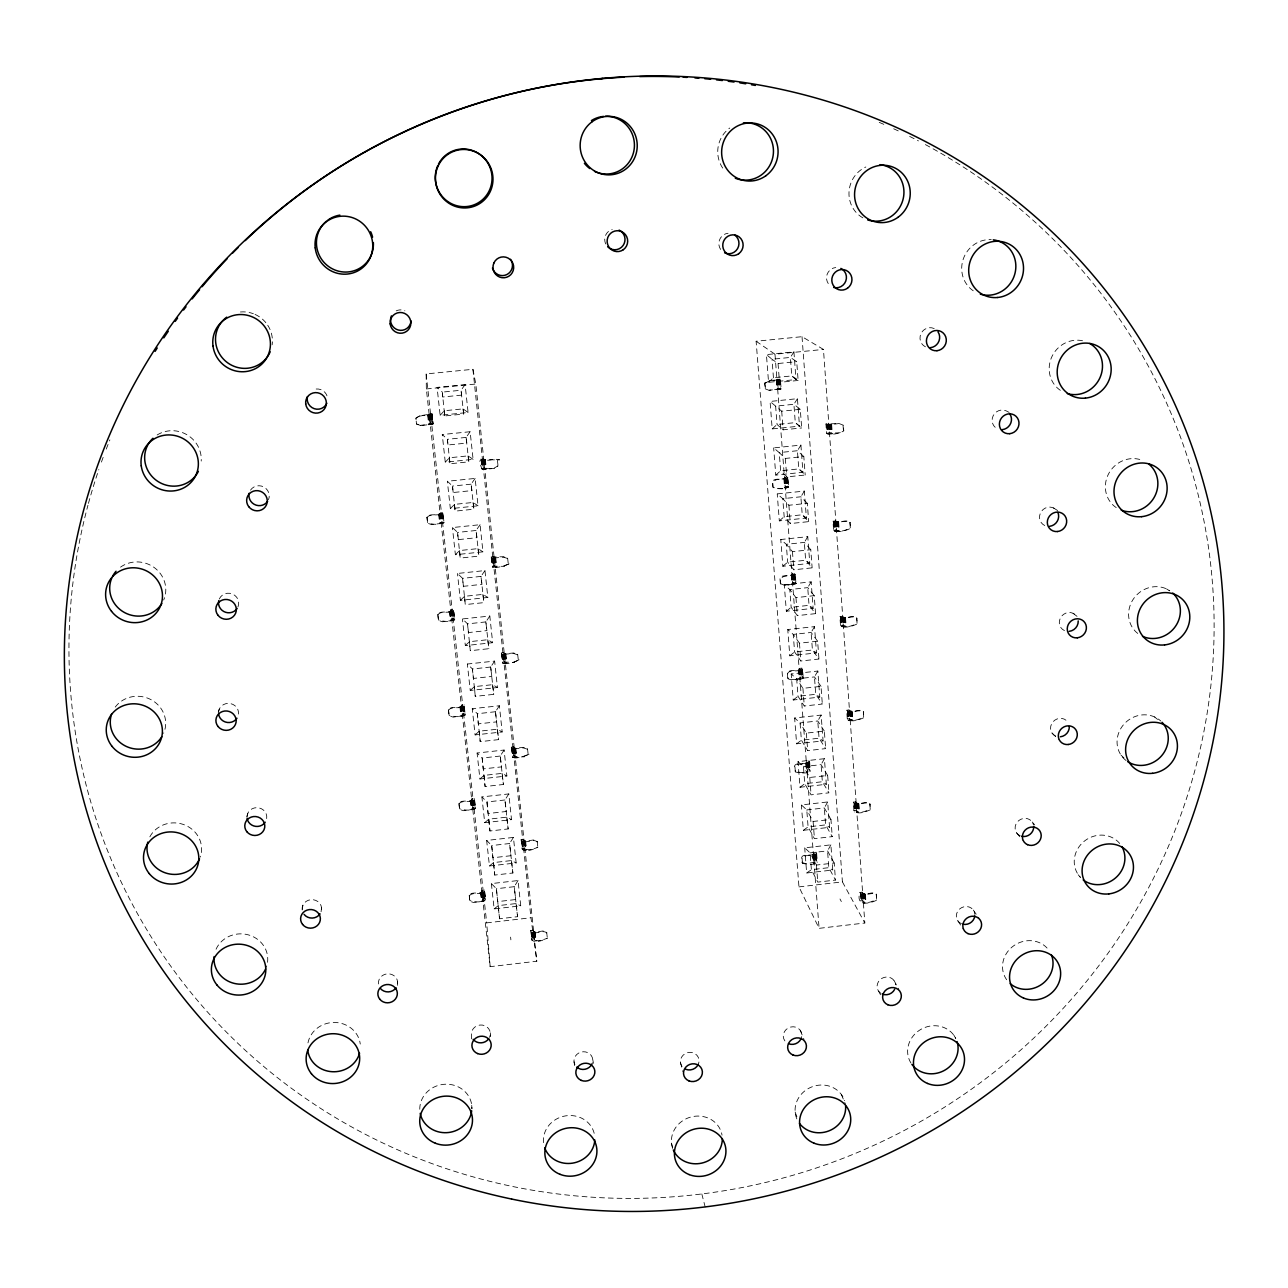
<?xml version="1.0" encoding="UTF-8"?>
<svg xmlns="http://www.w3.org/2000/svg" width="1288" height="1288" viewBox="0 0 1288 1288"><rect width="100%" height="100%" fill="white"/><g stroke="black" fill="none" stroke-linecap="round" stroke-linejoin="round"><path stroke-width="0.75" stroke-dasharray="5 3.75" d="M420.693 425.604L416.523 423.865L415.879 418.085L419.647 415.847L432.092 413.851L433.122 423.865L432.253 424.219L420.693 425.604L416.523 424.171L415.879 418.085M415.879 418.391L419.647 415.847M397.509 985.352L397.606 981.746M485.576 900.006L485.496 898.589L483.145 898.863C482.871 903.822 472.938 901.439 469.814 900.554L469.218 895.305C471.617 890.539 482.05 895.675 482.211 890.282L484.562 890.008L485.576 900.006L484.03 901.101L473.823 902.55L469.862 901.326L469.218 895.305M321.066 911.743L321.581 907.766M302.294 909.231L302.905 905.255M475.481 808.301L475.417 807.045L473.05 807.302C472.294 811.891 462.811 809.766 459.542 808.751L458.947 803.39C461.41 798.624 471.569 803.664 472.084 798.56L474.451 798.302L475.481 808.301L474.306 809.138L463.583 810.699L459.591 809.428L458.947 803.39M803.245 678.132L802.617 676.957L800.267 677.214C801.861 681.239 789.882 679.436 787.741 678.277L787.322 672.851C788.884 668.343 801.184 672.739 799.59 668.359L801.941 668.118C802.859 673.254 789.496 668.504 787.676 673.399L788.095 678.824L792.007 680.144L802.086 678.824L803.245 678.132L802.537 668.987M465.177 714.888L465.145 713.777L462.746 714.035C461.7 718.382 452.346 716.257 449.093 715.226L448.482 709.769C451.025 705.035 460.83 709.881 461.764 705.132L464.163 704.874L465.177 714.888L464.002 715.629L453.167 717.126L449.126 715.806L448.482 709.769M796.016 583.528L795.388 582.546L793.022 582.788C794.471 586.233 782.524 584.961 780.351 583.593L779.916 578.071C781.607 573.643 793.537 577.684 792.329 573.788L795.356 574.384L795.92 583.641L784.65 585.396L780.351 583.593M795.356 574.384L783.941 576.364L780.27 578.521L780.705 584.044M454.696 619.705L454.68 618.755L452.249 619.013C450.736 622.957 441.8 621.074 438.435 619.931L437.823 614.376C440.48 609.691 449.834 614.279 451.251 609.949L453.682 609.691L454.696 619.705L453.489 620.349L442.541 621.782L438.451 620.43L437.823 614.376M246.877 816.914L247.763 813.356M787.966 477.848L776.439 479.667L772.736 481.857L773.17 487.492C775.923 488.989 787.998 489.81 788.031 486.349L785.632 486.606C786.726 489.698 774.974 488.587 772.832 487.122L772.398 481.487C774.088 477.188 785.857 480.794 784.939 477.413L787.966 477.848L788.546 487.25M814.998 862.203L805.934 863.733L802.102 862.493L801.7 857.277C803.31 852.704 815.723 857.47 813.71 852.398L814.547 862.606M444.006 522.719L441.559 522.204C439.514 525.665 431.094 524.136 427.584 522.831L426.956 517.164C429.79 512.592 438.58 516.778 440.544 512.962L442.991 512.705L444.006 522.719L443.153 523.153L431.721 524.635L427.6 523.234L426.956 517.164M218.252 712.2L219.282 709.125M795.34 771.866L794.938 766.537C796.725 761.627 810.329 766.569 809.041 760.966L806.723 761.224C808.381 765.958 796.274 761.369 794.567 765.909L795.34 771.866C797.755 772.913 810.973 774.668 809.717 769.644L807.383 769.902C809.186 774.281 797.159 772.285 794.986 771.238M781.14 388.928L769.178 390.232L781.14 388.928L780.399 379.413L777.405 379.219L778.226 389.266M433.122 423.865L420.693 425.298M469.267 896.062C472.068 890.894 483.837 896.335 484.562 890.008M802.102 862.493L802.472 863.218C804.871 864.2 818.266 866.051 816.673 860.658L814.37 860.931M830.873 844.848L827.556 850.885L828.828 867.677L835.477 880.074L817.767 882.119L811.392 869.69L810.088 852.881L804.71 847.842L830.873 844.848L832.756 870.012L806.658 873.006L804.71 847.842M827.669 801.957L824.32 807.946L825.608 824.9L832.241 836.637L814.435 838.665L808.091 826.88L806.771 809.927L801.378 804.936L827.669 801.957L829.569 827.331L803.342 830.309L801.378 804.936M824.417 758.696L821.068 764.653L822.356 781.736L828.957 792.828L811.07 794.841L804.759 783.716L803.438 766.618L798.013 761.643L824.417 758.696L826.333 784.295L800.009 787.258L798.013 761.643M821.148 715.065L817.767 720.974L819.071 738.217L825.656 748.618L807.689 750.614L801.394 740.181L800.073 722.922L794.632 717.996L821.148 715.065L823.08 740.89L796.628 743.82L794.632 717.996M817.848 671.048L814.451 676.908L815.755 694.312L822.324 704.037L804.276 706.017L798.013 696.261L796.676 678.856L791.202 673.962L817.848 671.048L819.796 697.098L793.231 700.012L791.202 673.962M814.515 626.644L811.102 632.472L812.422 650.021L818.959 659.037L800.83 661.002L794.599 651.953L793.247 634.404L787.757 629.526L814.515 626.644L816.495 652.919L789.802 655.817L787.757 629.526M458.979 804.066C461.893 798.882 473.26 804.227 474.451 798.302M811.166 581.854L807.721 587.634L809.057 605.344L815.562 613.652L797.353 615.6L791.154 607.26L789.786 589.55L784.279 584.72L811.166 581.854L813.147 608.355L786.34 611.236L784.279 584.72M807.769 536.677L804.324 542.409L805.66 560.264L812.132 567.847L793.843 569.795L787.676 562.164L786.292 544.309L780.769 539.511L807.769 536.677L809.782 563.403L782.846 566.253L780.769 539.511M804.356 491.082L800.878 496.782L802.231 514.781L808.687 521.64L790.301 523.556L784.167 516.681L782.766 498.649L777.228 493.9L804.356 491.082L806.385 518.05L779.321 520.883L777.228 493.9M800.911 445.101L797.417 450.736L798.785 468.913L805.193 475.014L786.726 476.914L780.625 470.78L779.224 452.603L773.653 447.886L800.911 445.101L802.939 472.31L775.779 475.111L773.653 447.886M518.034 880.557L514.218 886.691L517.567 916.686L499.519 918.763L496.411 888.72L491.372 883.6L518.034 880.557L520.738 905.85L494.141 908.909L491.372 883.6M797.433 398.684L793.907 404.287L795.292 422.625L799.494 426.151L772.188 428.92L770.063 401.454L797.433 398.684L799.494 426.151M513.429 837.425L509.581 843.527L512.882 873.006L494.753 875.067L491.71 845.54L486.655 840.452L513.429 837.425L516.15 862.944L489.456 865.971L486.655 840.452M793.923 351.866L790.381 357.42L791.766 375.919L796 379.574L768.566 382.327L766.424 354.603L793.923 351.866L796 379.574M508.792 793.923L504.928 799.977L508.164 828.941L489.939 830.985L486.961 801.973L481.889 796.918L508.792 793.923L511.529 819.651L484.707 822.678L481.889 796.918M504.107 750.035L500.211 756.04L503.399 784.489L485.093 786.517L482.179 758.036L477.091 753.013L504.107 750.035L506.876 775.988L479.925 778.982L477.091 753.013M499.39 705.76L495.461 711.733L498.601 739.618L480.215 741.647L477.349 713.713L472.245 708.706L499.39 705.76L502.175 731.954L475.111 734.917L472.245 708.706M494.624 661.098L490.68 667.023L493.755 694.361L475.272 696.373L472.471 668.987L467.351 664.028L494.624 661.098L497.442 687.518L470.249 690.465L467.351 664.028M489.81 616.034L485.85 621.911L488.86 648.701L470.297 650.698L467.56 623.859L462.424 618.948L489.81 616.034L492.66 642.696L465.338 645.61L462.424 618.948M484.964 570.568L480.971 576.412L483.918 602.623L465.274 604.587L462.601 578.344L457.449 573.466L484.964 570.568L487.83 597.471L460.396 600.369L457.449 573.466M448.514 710.348C451.573 705.18 462.44 710.348 464.163 704.874M480.07 524.699L476.045 530.495L478.943 556.11L460.202 558.074L457.594 532.411L452.426 527.565L480.07 524.699L482.968 551.844L455.389 554.726L452.426 527.565M475.127 478.428L471.086 484.175L473.904 509.195L455.083 511.143L452.539 486.075L447.355 481.261L475.127 478.428L478.041 505.798L450.349 508.663L447.355 481.261M470.136 431.721L466.079 437.421L468.832 461.845L449.931 463.761L447.451 439.305L442.251 434.539L470.136 431.721L473.099 459.349L445.262 462.183L442.251 434.539M465.113 384.597L461.024 390.248L463.712 414.044L444.714 415.96L442.299 392.116L437.083 387.398L465.113 384.597L468.091 412.482L440.142 415.283L437.083 387.398M437.839 614.875C441.092 609.755 451.364 614.634 453.682 609.691M764.718 383.067L765.507 389.089L764.718 383.067L768.453 380.862L778 379.702L778.677 389.121M802.472 863.218L802.054 857.985C803.841 853.091 817.639 858.13 816.029 852.141L816.834 862.702M440.142 415.283L444.344 410.743L463.02 408.876L468.091 412.482M445.262 462.183L449.464 457.771L468.059 455.871L473.099 459.349M450.349 508.663L454.535 504.365L473.05 502.465L478.041 505.798M455.389 554.726L459.575 550.539L477.993 548.624L482.968 551.844M460.396 600.369L464.549 596.312L482.887 594.38L487.83 597.471M426.956 517.567C430.466 512.576 440.045 517.035 442.991 512.705M465.338 645.61L469.492 641.682L487.75 639.717L492.66 642.696M768.566 382.327L773.444 377.754L791.766 375.919L798.125 380.475L796.725 361.654L790.381 357.42L772.027 359.255L766.424 354.603M470.249 690.465L474.403 686.633L492.563 684.669L497.442 687.518M772.188 428.92L777.05 424.476L795.292 422.625L801.683 427.954L800.283 409.31L793.907 404.287L775.634 406.139L770.063 401.454M475.111 734.917L479.249 731.198L497.345 729.217L502.175 731.954M775.779 475.111L780.625 470.78L798.785 468.913L802.939 472.31M479.925 778.982L484.063 775.376L502.079 773.38L506.876 775.988M779.321 520.883L784.167 516.681L802.231 514.781L806.385 518.05M782.846 566.253L787.676 562.164L805.66 560.264L809.782 563.403M484.707 822.678L488.844 819.168L506.764 817.156L511.529 819.651M786.34 611.236L791.154 607.26L809.057 605.344L813.147 608.355M489.456 865.971L493.562 862.59L511.416 860.561L516.15 862.944M789.802 655.817L794.599 651.953L812.422 650.021L816.495 652.919M494.141 908.909L498.263 905.625L516.021 903.58L520.738 905.85M793.231 700.012L798.013 696.261L815.755 694.312L819.796 697.098M796.628 743.82L801.394 740.181L819.071 738.217L823.08 740.89M472.889 808.703L472.052 799.848M800.009 787.258L804.759 783.716L822.356 781.736L826.333 784.295M803.342 830.309L808.091 826.88L825.608 824.9L829.569 827.331M806.658 873.006L811.392 869.69L828.828 867.677L832.756 870.012M494.27 468.043L498.005 465.837L494.334 468.413L483.66 469.363L481.76 468.446L494.334 468.413M765.056 383.341L768.807 381.119L780.399 379.413M504.51 565.915C522.3 557.768 494.689 571.711 492.096 566.108L504.59 566.366M826.59 433.267L839.695 432.8L843.415 430.611L843.012 424.927L843.833 430.916C839.164 433.509 831.871 435.408 826.59 433.267L825.93 423.994L839.035 423.527L843.431 425.249M514.572 661.935C530.736 653.869 505.524 668.424 502.256 661.935L514.669 662.483M833.626 530.27L835.993 530.028C839.985 532.749 846.586 530.012 850.289 527.855L849.903 522.284C845.588 518.662 839.406 523.958 835.349 520.932L832.966 521.189L833.626 530.27C838.52 533.135 846.216 530.576 850.708 528.257L849.903 522.284M524.441 756.185C541.668 748.473 512.962 762.882 512.221 755.992L514.604 755.734L515.764 757.086L524.538 756.813M840.517 625.501L842.867 625.244C846.538 628.431 853.413 625.356 857.051 623.295L856.665 617.821C852.463 614.118 845.942 619.882 842.223 616.324L839.873 616.582L840.517 625.501C845.041 629.011 853.139 625.904 857.47 623.794L856.665 617.821M534.134 848.712L537.853 847.311C534.633 848.873 524.136 853.493 522.01 848.325L524.361 848.051L525.536 849.613L534.246 849.42M847.279 718.978L849.613 718.72C852.946 722.359 860.143 718.913 863.685 716.981L863.298 711.62C859.241 707.788 852.302 714.051 848.985 709.962L846.651 710.219L847.279 718.978C851.416 723.051 859.933 719.525 864.103 717.561L863.298 711.62M543.649 939.548L547.336 938.244C544.212 939.773 533.377 944.587 531.606 938.984L533.94 938.711L535.132 940.449L543.761 940.337M853.928 810.748L856.246 810.49C859.257 814.547 866.744 810.796 870.189 808.961L869.819 803.696C865.794 799.896 858.677 806.352 855.618 801.893L853.316 802.15L853.928 810.748C857.695 815.336 866.566 811.488 870.624 809.637L869.819 803.696M860.465 900.875L862.751 900.618C865.439 905.029 873.216 901.053 876.581 899.298L876.21 894.114C872.25 890.314 864.892 897.012 862.139 892.165L859.853 892.439C855.425 907.155 869.996 903.58 877.015 900.038L876.21 894.114M430.417 424.187L429.516 414.704M419.63 416.153L432.092 413.851M490.165 966.676L486.703 922.868L530.962 917.764L536.79 961.234L490.165 966.676L426.344 388.944L426.151 373.939L472.921 369.302L475.803 384.017L536.79 961.234M798.963 886.885L842.416 881.878L864.828 923.013L819.088 928.342L798.963 886.885L756.12 341.24L802.022 336.683L823.451 349.418L864.828 923.013M530.704 930.483L533.039 930.21C534.198 935.603 543.327 928.165 546.676 932.254L546.788 933.027C542.989 928.68 532.588 936.698 530.704 930.483L531.976 940.626M859.853 892.439C863.33 898.106 872.105 890.797 876.645 894.854M830.953 819.442L824.32 807.946L806.771 809.927L813.114 821.454L830.953 819.442L832.241 836.637M834.205 863.024L827.556 850.885L810.088 852.881L816.447 865.053L834.205 863.024L835.477 880.074M827.669 775.473L821.068 764.653L803.438 766.618L809.75 777.469L827.669 775.473L828.957 792.828M521.093 839.679L523.443 839.406C524.86 844.445 533.796 837.2 537.177 841.305L537.289 841.998C533.409 837.603 523.314 845.443 521.093 839.679L522.348 849.806M853.316 802.15C857.148 807.367 865.584 800.267 870.237 804.356M511.288 747.185L513.671 746.911L514.83 748.248L523.524 747.362L527.613 749.278L523.62 747.974L512.801 748.843L511.288 747.185L512.544 757.296M846.651 710.219C850.853 714.921 858.935 708.11 863.717 712.2M824.352 731.117L817.767 720.974L800.073 722.922L806.352 733.114L824.352 731.117L825.656 748.618M821.003 686.359L814.451 676.908L796.676 678.856L802.923 688.339L821.003 686.359L822.324 704.037M814.225 595.668L807.721 587.634L789.786 589.55L795.968 597.616L814.225 595.668L815.562 613.652M501.306 652.952L503.705 652.694L504.864 653.837L513.638 652.952L517.76 654.819L513.719 653.483L502.803 654.368L501.306 652.952L502.561 663.046M839.873 616.582C844.509 620.655 852.093 614.36 857.084 618.321M817.622 641.215L811.102 632.472L793.247 634.404L799.462 643.179L817.622 641.215L818.959 659.037M810.78 549.702L804.324 542.409L786.292 544.309L792.458 551.634L810.78 549.702L812.132 567.847M807.318 503.334L800.878 496.782L782.766 498.649L788.9 505.25L807.318 503.334L808.687 521.64M491.131 556.947L503.56 556.738L507.714 558.557L503.64 557.189L492.612 558.106L491.131 556.947L492.402 567.026M832.966 521.189C837.941 524.667 845.218 518.758 850.322 522.687M480.762 459.124C484.771 459.719 511.674 460.605 493.352 459.059C484.433 463.326 475.691 453.296 482.034 469.186M825.93 423.994L829.923 424.75L839.035 423.527M800.283 409.31L781.703 411.194L775.634 406.139L777.05 424.476L783.136 429.838L801.683 427.954M803.809 456.532L797.417 450.736L779.224 452.603L785.326 458.431L803.809 456.532L805.193 475.014M798.125 380.475L779.498 382.343L773.444 377.754L772.027 359.255L778.049 363.522L796.725 361.654M426.344 388.944L475.803 384.017M756.12 341.24L774.99 354.232L823.451 349.418M765.169 388.815L769.532 390.522M842.98 617.194L843.769 626.193M1009.164 412.401L1006.186 410.872A9.998 9.531 -53.7 0 0 993.145 415.815A9.998 9.531 -53.7 0 0 997.427 428.824M836.009 521.592L836.894 530.801M1053.439 507.907L1059.815 511.916M1166.542 588.89L1169.633 590.87M862.912 893.486L863.652 902.035M1073.081 613.297L1077.154 616.437M1154.547 716.933L1157.558 719.412M840.533 617.387L841.305 626.435M1121.091 755.235L1123.941 757.875M1052.055 733.097L1058.543 739.505M856.295 802.971L857.148 811.746M1078.201 874.777L1080.487 877.418A26.018 24.118 -35.8 0 1 1083.562 841.789A26.018 24.118 -35.8 0 1 1119.884 843.688M1032.219 822.018L1034.715 824.916M1016.618 832.885L1022.688 840.259M973.342 910.101L978.928 918.215M957.853 920.872L963.295 929.099M953.909 1035.262L955.728 1038.45M894.049 980.538L898.815 989.329M839.985 898.992L841.338 901.552M878.658 991.245L880.509 994.803M841.322 1094.446L845.636 1104.573M800.218 1030.255L804.034 1039.529M785.519 478.009L786.115 487.379M795.131 1112.027L797.063 1117.195M792.925 574.529L793.505 583.754M680.402 1062.278L683.01 1071.89M701.815 1193.944L705.164 1206.92M807.318 762.238L807.882 771.222M671.499 1143.084L672.787 1148.413M592.754 1059.477L593.446 1063.325M574.013 1061.715L574.625 1065.579M463.02 408.876L463.712 414.044M468.059 455.871L468.832 461.845M473.05 502.465L473.904 509.195M477.993 548.624L478.943 556.11M482.887 594.38L483.918 602.623M487.75 639.717L488.86 648.701M492.563 684.669L493.755 694.361M497.345 729.217L498.601 739.618M502.079 773.38L503.399 784.489M506.764 817.156L508.164 828.941M511.416 860.561L512.882 873.006M516.021 903.58L517.567 916.686M433.01 423.945L431.963 414.511L432.816 424.042M442.879 513.558L443.909 522.815M453.585 610.737L454.6 619.834M464.099 706.114L465.081 715.033M474.419 799.719L475.385 808.478M484.546 891.602L485.479 900.199M442.702 513.671L443.716 522.928M453.408 610.866L454.423 619.963M463.921 706.259L464.904 715.178M474.242 799.88L475.208 808.639M484.369 891.795L485.318 900.393M431.528 414.688L432.575 424.138M442.444 513.783L443.475 523.041M453.167 611.011L454.165 620.091M463.68 706.404L464.662 715.339M474 800.057L474.966 808.816M484.143 891.972L485.093 900.57M431.206 414.784L432.253 424.219M442.138 513.896L443.153 523.153M452.861 611.14L453.859 620.22M463.374 706.565L464.356 715.484M473.71 800.218L474.676 808.977M483.837 892.165L484.787 900.763M430.82 414.865L431.866 424.316M441.752 514.009L442.782 523.266M452.491 611.269L453.489 620.349M463.004 706.71L464.002 715.629M473.34 800.379L474.306 809.138M483.483 892.343L484.433 900.94M426.151 373.939L486.703 922.868M430.385 414.961L431.432 424.412M441.317 514.105L442.348 523.379M452.056 611.381L453.054 620.478M462.585 706.838L463.583 715.774M472.938 800.524L473.904 809.299M483.081 892.504L484.03 901.101M429.629 414.108L430.949 424.509M440.544 512.962L441.865 523.475M451.251 609.949L452.587 620.591M461.764 705.132L463.116 715.903M472.084 798.56L473.437 809.428M482.211 890.282L483.58 901.262M440.464 513.735L441.333 523.057M451.186 610.898L452.056 620.075M461.716 706.259L462.569 715.259M482.195 891.731L483.016 900.425M428.936 414.865L429.983 424.299M439.884 513.928L440.915 523.186M450.623 611.124L451.621 620.22M461.168 706.516L462.151 715.436M471.505 800.138L472.471 808.896M481.664 892.053L482.614 900.634M428.663 414.913L429.87 424.67M439.611 513.993L440.802 523.669M450.349 611.204L451.541 620.8M460.895 706.597L462.07 716.112M471.231 800.218L472.406 809.669M481.39 892.133L482.565 901.503M428.341 414.961L429.387 424.412M439.289 514.041L440.319 523.314M450.043 611.269L451.041 620.349M460.589 706.661L461.571 715.581M470.941 800.299L471.907 809.057M481.1 892.214L482.05 900.811M428.002 415.01L429.29 424.734M438.966 514.089L440.238 523.749M449.721 611.317L450.977 620.88M460.267 706.726L461.523 716.209M470.619 800.363L471.859 809.766M480.778 892.278L482.018 901.6M427.664 415.042L428.711 424.799M438.628 514.137L439.675 523.814M449.383 611.349L450.414 620.945M459.929 706.758L460.959 716.273M470.297 800.395L471.311 809.83M480.456 892.326L481.471 901.68M484.658 459.575L485.64 468.913M495.011 557.624L495.977 566.784M505.17 653.837L506.12 662.821M515.136 748.264L516.069 757.086M524.924 840.951L525.842 849.613M534.536 931.949L535.422 940.449M484.336 459.575L485.238 469.315M494.689 557.624L495.574 567.284M504.864 653.837L505.733 663.417M514.83 748.248L515.699 757.763M524.619 840.935L525.488 850.37M534.23 931.932L535.084 941.287M484.063 459.575L485.045 468.929M494.415 557.624L495.381 566.784M504.574 653.821L505.524 662.821M514.556 748.231L515.49 757.07M524.345 840.903L525.263 849.581M533.957 931.9L534.858 940.417M483.209 458.866L484.433 468.864M493.562 556.69L494.785 566.688M503.705 652.694L504.928 662.692M513.671 746.911L514.878 756.909M523.443 839.406L524.667 849.404M533.039 930.21L534.262 940.208M483.161 460.009L484.159 469.363M493.546 558.139L494.512 567.316M503.721 654.417L504.671 663.433M513.719 748.924L514.653 757.763M523.524 841.676L524.441 850.354M533.151 932.737L534.053 941.27M472.921 369.302L530.962 917.764M532.669 932.689L533.57 941.206M482.227 459.993L483.225 469.347M492.612 558.106L493.578 567.284M502.803 654.368L503.753 663.368M512.801 748.843L513.735 757.682M522.606 841.579L523.524 850.257M532.25 932.625L533.151 941.142M481.841 459.977L482.823 469.331M492.225 558.058L493.191 567.235M502.417 654.32L503.366 663.32M512.415 748.779L513.349 757.602M522.22 841.499L523.137 850.16M531.864 932.528L532.765 941.045M481.503 459.945L482.501 469.283M491.887 558.01L492.869 567.187M502.079 654.24L503.028 663.24M512.077 748.682L513.01 757.521M521.898 841.386L522.815 850.064M531.542 932.399L532.443 940.916M481.245 459.897L482.227 469.235M491.63 557.946L492.596 567.106M501.821 654.159L502.771 663.159M511.819 748.586L512.753 757.408M521.64 841.273L522.558 849.935M531.268 932.27L532.169 940.787M510.595 937.117L510.885 939.838M497.41 460.122L498.07 466.192M507.633 558.123L508.309 564.176M517.663 654.288L518.34 660.325M527.516 748.65L528.177 754.688M537.177 841.305L537.853 847.311M546.676 932.254L547.336 938.244M485.334 459.51L486.381 469.218M495.671 557.575L496.717 567.187M505.83 653.789L506.86 663.32M515.796 748.215L516.81 757.666M525.568 840.903L526.583 850.289M535.18 931.9L536.178 941.206M484.98 459.542L485.979 468.896M495.333 557.607L496.299 566.768M505.492 653.821L506.442 662.805M515.458 748.248L516.391 757.07M525.246 840.935L526.164 849.597M534.842 931.932L535.744 940.449M484.819 459.913L485.801 469.267M495.172 558.058L496.138 567.235M505.347 654.368L506.297 663.384M515.329 748.892L516.246 757.73M525.118 841.66L526.035 850.338M534.729 932.737L535.631 941.254M498.263 905.625L499.519 918.763M493.562 862.59L494.753 875.067M488.844 819.168L489.939 830.985M484.063 775.376L485.093 786.517M479.249 731.198L480.215 741.647M474.403 686.633L475.272 696.373M469.492 641.682L470.297 650.698M464.549 596.312L465.274 604.587M459.575 550.539L460.202 558.074M454.535 504.365L455.083 511.143M449.464 457.771L449.931 463.761M809.653 761.981L810.249 771.158M816.64 853.284L817.236 862.364M780.142 379.719L780.85 389.089M787.66 478.138L788.369 487.347M795.05 574.738L795.743 583.77M802.311 669.535L802.988 678.406M809.428 762.609L810.088 771.319M816.415 853.992L817.075 862.541M779.82 378.978L780.609 389.185M787.338 477.172L788.127 487.46M794.712 573.53L795.501 583.899M801.941 668.118L802.746 678.551M809.041 760.966L809.862 771.48M779.578 379.88L780.287 389.266M787.113 478.347L787.821 487.556M794.503 574.979L795.195 584.011M801.764 669.824L802.44 678.696M808.896 762.915L809.556 771.625M815.9 854.33L816.544 862.88M778.049 363.522L779.498 382.343M781.703 411.194L783.136 429.838M785.326 458.431L786.726 476.914M788.9 505.25L790.301 523.556M792.458 551.634L793.843 569.795M795.968 597.616L797.353 615.6M799.462 643.179L800.83 661.002M802.923 688.339L804.276 706.017M806.352 733.114L807.689 750.614M809.75 777.469L811.07 794.841M813.114 821.454L814.435 838.665M816.447 865.053L817.767 882.119M779.208 379.976L779.916 389.362M786.743 478.444L787.451 487.669M794.149 575.092L794.841 584.124M801.41 669.953L802.086 678.824M808.542 763.06L809.202 771.77M815.546 854.475L816.19 863.04M778.773 380.057L779.498 389.443M786.324 478.54L787.032 487.766M793.73 575.205L794.422 584.237M800.991 670.066L801.667 678.937M808.123 763.188L808.8 771.898M815.143 854.62L815.787 863.185M778.29 380.137L779.015 389.523M785.857 478.637L786.549 487.846M793.263 575.301L793.955 584.35M800.54 670.179L801.216 679.05M807.673 763.317L808.349 772.027M814.692 854.749L815.336 863.314M800.186 669.245L800.766 678.357M814.322 853.558L814.885 862.413M777.711 379.847L778.499 389.588M785.261 478.234L786.05 487.927M792.667 574.802L793.456 584.43M799.929 669.583L800.717 679.146M807.077 762.609L807.85 772.124M814.08 853.96L814.853 863.427M784.939 477.413L785.761 487.508M792.329 573.788L793.15 583.899M799.59 668.359L800.412 678.518M806.723 761.224L807.544 771.399M777.26 379.944L777.952 389.668M784.811 478.363L785.503 488.007M792.217 574.931L792.925 584.511M799.494 669.728L800.186 679.243M806.642 762.786L807.335 772.22M813.662 854.153L814.338 863.524M774.99 354.232L819.088 928.342M776.648 380.024L777.389 389.733M784.215 478.46L784.956 488.072M791.637 575.044L792.361 584.575M798.914 669.841L799.639 679.307M806.063 762.915L806.787 772.285M813.082 854.282L813.807 863.588M776.326 380.073L777.034 389.443M783.877 478.492L784.585 487.701M791.315 575.092L792.007 584.124M798.592 669.889L799.284 678.76M805.741 762.947L806.417 771.657M812.776 854.33L813.42 862.88M802.022 336.683L842.416 881.878M830.229 424.38L830.889 433.654M837.232 521.769L837.892 530.881M844.123 617.371L844.767 626.306M850.885 711.201L851.513 719.976M857.518 803.326L858.13 811.939M864.023 893.792L864.634 902.244M829.923 424.38L830.599 434.04M836.942 521.769L837.603 531.348M843.817 617.355L844.477 626.87M850.579 711.185L851.239 720.62M857.212 803.293L857.872 812.664M863.733 893.759L864.377 903.049M829.649 424.38L830.309 433.654M836.653 521.753L837.313 530.865M843.543 617.338L844.187 626.274M850.305 711.153L850.933 719.928M856.939 803.261L857.567 811.875M863.459 893.711L864.071 902.164M829.408 424.364L830.035 434.056M836.427 521.737L837.055 531.364M843.318 617.29L843.946 626.87M850.08 711.105L850.692 720.62M856.713 803.213L857.341 812.648M863.234 893.647L863.846 903.033M829.07 424.299L829.875 433.605M849.742 710.976L850.515 719.815M828.329 423.752L829.037 434.056M835.349 520.932L836.057 531.348M842.223 616.324L842.948 626.821M848.985 709.962L849.71 720.539M855.618 801.893L856.359 812.551M862.139 892.165L862.88 902.92M827.91 424.75L828.587 434.04M834.946 522.187L835.606 531.3M841.853 617.821L842.513 626.773M848.647 711.701L849.275 720.475M855.296 803.857L855.924 812.486M861.833 894.355L862.445 902.824M827.524 424.734L828.184 434.008M834.56 522.155L835.22 531.252M841.466 617.757L842.111 626.709M848.261 711.62L848.889 720.394M854.91 803.76L855.538 812.39M861.447 894.242L862.058 902.711M827.186 424.686L827.862 433.976M834.221 522.091L834.882 531.203M841.145 617.693L841.789 626.628M847.923 711.523L848.55 720.298M854.588 803.648L855.2 812.277M861.125 894.114L861.736 902.582M826.912 424.638L827.588 433.911M833.964 522.026L834.608 531.123M840.871 617.596L841.515 626.532M847.649 711.411L848.293 720.185M854.314 803.519L854.942 812.148M860.851 893.969L861.463 902.437M826.574 424.509L827.379 433.847M833.626 521.849L834.415 531.042M847.327 711.153L848.084 720.072M853.976 803.229L854.733 812.004M860.529 893.647L861.27 902.276M490.309 1032.815L490.583 1036.582M444.344 410.743L444.714 415.96M831.645 424.621L832.306 433.911M838.649 522.123L839.293 531.236M845.524 617.805L846.168 626.757M852.27 711.733L852.898 720.523M858.903 803.954L859.515 812.583M865.407 894.5L866.019 902.969M831.227 424.316L831.903 433.589M838.23 521.721L838.89 530.833M845.105 617.322L845.749 626.258M851.867 711.153L852.495 719.944M858.484 803.293L859.096 811.907M864.989 893.759L865.6 902.228M831.066 424.67L831.742 433.976M838.086 522.171L838.73 531.3M844.96 617.854L845.604 626.805M851.722 711.781L852.35 720.572M858.355 804.002L858.967 812.631M864.86 894.548L865.472 903.017M830.889 424.348L831.565 433.621M837.908 521.753L838.552 530.865M844.783 617.355L845.427 626.29M851.529 711.185L852.157 719.96M858.162 803.31L858.774 811.939M864.667 893.792L865.278 902.244M830.551 424.364L831.163 434.008M837.57 521.769L838.166 531.332M844.445 617.371L845.041 626.854M851.207 711.201L851.787 720.604M857.824 803.326L858.42 812.664M864.345 893.792L864.924 903.049M471.569 1038.836L471.376 1035.053A9.531 8.919 -9.3 0 1 482.324 1025.071A9.531 8.919 -9.3 0 1 489.537 1037.387M471.73 1105.394L471.907 1108.855A26.098 24.214 -8.2 0 0 445.873 1084.206A26.098 24.214 -8.2 0 0 419.791 1109.886M925.396 144.594A574.979 558.525 -22.6 0 1 1161.535 861.704A574.979 558.525 -22.6 0 1 447.805 1169.118A574.979 558.525 -22.6 0 1 87.954 505.282M88.453 503.399A574.979 558.525 -22.6 0 1 98.838 469.54M101.43 462.07A574.979 558.525 -22.6 0 1 103.459 456.499M106.244 449.093A574.979 558.525 -22.6 0 1 109.883 439.9M879.237 122.36A574.979 558.525 -22.6 0 1 884.679 124.727M893.695 128.784A574.979 558.525 -22.6 0 1 899.056 131.279M909.666 136.431A574.979 558.525 -22.6 0 1 918.441 140.907M672.626 1148.252A25.631 23.667 -17.5 0 1 690.996 1116.986A25.631 23.667 -17.5 0 1 722.037 1135.163M543.52 1142.681A25.824 23.876 -12.9 0 1 565.706 1115.859A25.824 23.876 -12.9 0 1 594.493 1134.728M307.977 1042.894A26.452 24.649 -3.4 0 1 334.848 1022.463A26.452 24.649 -3.4 0 1 360.27 1044.053M216.062 949.24A26.871 25.164 1.7 0 1 250.355 935.507A26.871 25.164 1.7 0 1 266.326 967.191M149.859 836.83A27.322 25.76 7 0 1 184.715 824.964A27.322 25.76 7 0 1 200.22 857.116M115.26 707.064A27.773 26.356 12.9 0 1 151.26 699.803A27.773 26.356 12.9 0 1 163.608 733.307M120.541 567.139A28.191 26.968 19.6 0 1 154.721 567.911A28.191 26.968 19.6 0 1 163.689 600.015M157.136 434.974A28.529 27.499 27.6 0 1 187.066 434.813A28.529 27.499 27.6 0 1 201.218 461.056M240.405 311.986A28.771 27.95 37.9 0 1 253.35 313.709M255.04 314.401A28.771 27.95 37.9 0 1 266.68 323.723M267.727 325.22A28.771 27.95 37.9 0 1 272.154 344.798M796.837 1118.886A25.567 23.587 -22 0 1 812.052 1086.814A25.567 23.587 -22 0 1 844.574 1100.709M910.906 1062.954A25.615 23.635 -26.6 0 1 921.29 1029.144A25.615 23.635 -26.6 0 1 955.712 1038.241M1006.653 979.733A25.76 23.812 -31.1 0 1 1013.994 945.569A25.76 23.812 -31.1 0 1 1048.979 950.383M1126.115 760.564A26.356 24.536 -40.5 0 1 1123.796 724.371A26.356 24.536 -40.5 0 1 1160.73 720.974M1137.739 633.438A26.758 25.036 -45.5 0 1 1134.148 597.938A26.758 25.036 -45.5 0 1 1169.778 590.693M1116.245 507.617A27.209 25.599 -50.9 0 1 1108.791 473.437A27.209 25.599 -50.9 0 1 1142.07 460.202M1060.346 390.328A27.676 26.211 -56.6 0 1 1052.119 356.18A27.676 26.211 -56.6 0 1 1084.432 341.223M973.229 290.782A28.095 26.806 -63 0 1 963.344 258.824A28.095 26.806 -63 0 1 991.245 239.616M862.863 217.833A28.449 27.37 -70.6 0 1 849.017 191.848A28.449 27.37 -70.6 0 1 865.826 166.989M722.697 168.068A28.722 27.837 -80.1 0 1 729.749 128.027M682.06 1066.496A9.402 8.742 -17.8 0 1 683.123 1055.178A9.402 8.742 -17.8 0 1 695.085 1053.729A9.402 8.742 -17.8 0 1 698.16 1064.564M574.883 1064.661A9.451 8.823 -13.6 0 1 583.287 1051.749A9.451 8.823 -13.6 0 1 591.949 1064.017M378.463 983.984A9.644 9.048 -4.8 0 1 389.459 973.889A9.644 9.048 -4.8 0 1 396.865 986.399M302.181 909.972A9.757 9.209 -0.2 0 1 313.258 899.732A9.757 9.209 -0.2 0 1 320.857 912.484M247.006 816.544A9.902 9.402 4.6 0 1 259.081 807.914A9.902 9.402 4.6 0 1 266.004 820.794M218.525 712.393A10.03 9.58 9.8 0 1 230.713 703.634A10.03 9.58 9.8 0 1 237.765 716.804M219.266 599.049A10.143 9.773 15.7 0 1 232.516 594.042A10.143 9.773 15.7 0 1 237.942 606.954M250.5 490.148A10.24 9.934 22.6 0 1 263.831 486.993A10.24 9.934 22.6 0 1 268.468 499.792M316.172 389.008A10.304 10.079 31.8 0 1 327.2 396.382M396.205 310.875A10.32 10.175 46.6 0 1 404.883 310.794M784.891 1040.913A9.37 8.726 -22.1 0 1 786.066 1029.595A9.37 8.726 -22.1 0 1 797.964 1028.162A9.37 8.726 -22.1 0 1 800.927 1038.997M880.895 993.354A9.386 8.742 -26.3 0 1 881.878 978.381A9.386 8.742 -26.3 0 1 895.595 984.805M961.444 923.738A9.435 8.791 -30.5 0 1 956.71 913.466A9.435 8.791 -30.5 0 1 966.66 906.527A9.435 8.791 -30.5 0 1 974.855 914.416M1020.209 835.799A9.515 8.887 -34.8 0 1 1018.679 820.649A9.515 8.887 -34.8 0 1 1033.491 824.851M1055.661 736.076A9.612 9.016 -39.2 0 1 1052.972 721.827A9.612 9.016 -39.2 0 1 1067.8 722.085M1064.452 630.589A9.724 9.177 -43.8 0 1 1061.747 616.018A9.724 9.177 -43.8 0 1 1076.72 616.356M1044.729 525.52A9.869 9.354 -48.6 0 1 1041.445 511.32A9.869 9.354 -48.6 0 1 1056.112 509.806M925.46 346.81A10.111 9.724 -59.3 0 1 921.017 333.56A10.111 9.724 -59.3 0 1 934.203 328.569M828.248 283.553A10.207 9.902 -65.9 0 1 835.767 267.534M720.636 249.453A10.288 10.046 -74.4 0 1 728.09 233.273M605.698 243.931A10.32 10.159 -87.2 0 1 612.202 229.522M511.03 855.699L492.869 857.76L491.71 845.54L509.581 843.527L511.03 855.699M514.218 886.691L496.411 888.72L497.635 901.616L515.731 899.539L514.218 886.691M504.928 799.977L486.961 801.973L488.039 813.533L506.297 811.488L504.928 799.977M500.211 756.04L482.179 758.036L483.177 768.904L501.515 766.875L500.211 756.04M495.461 711.733L477.349 713.713L478.267 723.872L496.701 721.86L495.461 711.733M485.85 621.911L467.56 623.859L468.317 632.585L486.912 630.605L485.85 621.911M490.68 667.023L472.471 668.987L473.324 678.438L491.823 676.442L490.68 667.023M480.971 576.412L462.601 578.344L463.278 586.33L481.97 584.366L480.971 576.412M476.045 530.495L457.594 532.411L458.19 539.64L476.963 537.692L476.045 530.495M471.086 484.175L452.539 486.075L453.054 492.531L471.923 490.599L471.086 484.175M461.684 395.11L442.653 397.01L442.299 392.116L461.024 390.248L461.684 395.11M466.079 437.421L447.451 439.305L447.886 444.988L466.836 443.072L466.079 437.421"/><path stroke-width="1.5" d="M600.24 78.842L602.623 78.407M155.091 351.366A574.979 558.525 -22.6 0 1 157.233 347.985M163.785 337.891A574.979 558.525 -22.6 0 1 168.293 331.241M175.216 321.356A574.979 558.525 -22.6 0 1 177.583 318.088M183.572 310.006A574.979 558.525 -22.6 0 1 186.003 306.802M192.17 298.88A574.979 558.525 -22.6 0 1 199.592 289.736M202.103 286.709A574.979 558.525 -22.6 0 1 227.091 258.791M232.581 253.108A574.979 558.525 -22.6 0 1 238.151 247.505M245.203 240.614A574.979 558.525 -22.6 0 1 623.923 77.167M639.766 76.588A574.979 558.525 -22.6 0 1 679.227 77.006M683.155 77.2A574.979 558.525 -22.6 0 1 687.084 77.409M694.94 77.924A574.979 558.525 -22.6 0 1 698.869 78.214M704.761 78.697A574.979 558.525 -22.6 0 1 710.638 79.26M716.498 79.872A574.979 558.525 -22.6 0 1 722.375 80.532M728.219 81.273A574.979 558.525 -22.6 0 1 734.063 82.046M739.892 82.899A574.979 558.525 -22.6 0 1 745.688 83.8M751.484 84.767A574.979 558.525 -22.6 0 1 755.332 85.443M722.327 1138.608A25.631 23.667 -17.5 0 1 701.896 1163.08A25.631 23.667 -17.5 0 1 673.286 1149.943M594.815 1139.977A25.824 23.876 -12.9 0 1 572.58 1163.145A25.824 23.876 -12.9 0 1 544.727 1147.882M471.698 1110.803A26.098 24.214 -8.2 0 1 446.678 1132.667A26.098 24.214 -8.2 0 1 420.194 1113.379M359.561 1053.246A26.452 24.649 -3.4 0 1 332.143 1071.713A26.452 24.649 -3.4 0 1 307.735 1050.267M265.634 968.898A26.871 25.164 1.7 0 1 234.303 983.42A26.871 25.164 1.7 0 1 214.114 956.549M199.527 858.871A27.322 25.76 7 0 1 165.782 873.023A27.322 25.76 7 0 1 147.782 842.127M161.789 736.752A27.773 26.356 12.9 0 1 126.546 746.541A27.773 26.356 12.9 0 1 111.621 713.987M161.853 603.541A28.191 26.968 19.6 0 1 125.242 612.927A28.191 26.968 19.6 0 1 111.75 578.103M112.587 576.332A28.191 26.968 19.6 0 1 116.049 571.244M198.384 471.392A28.529 27.499 27.6 0 1 156.492 480.488A28.529 27.499 27.6 0 1 152.934 438.242M270.19 351.833A28.771 27.95 37.9 0 1 226.511 361.944A28.771 27.95 37.9 0 1 226.736 317.154M373.375 242.611A28.899 28.223 51.9 0 1 333.64 269.45A28.899 28.223 51.9 0 1 326.476 221.166M327.893 220.071A28.899 28.223 51.9 0 1 339.839 215.112M370.67 231.727A28.899 28.223 51.9 0 1 372.586 237.169M438.451 164.156A28.948 28.32 69 0 1 487.267 162.143A28.948 28.32 69 0 1 466.127 206.611A28.948 28.32 69 0 1 437.679 165.798M845.604 1105.877A25.567 23.587 -22 0 1 828.683 1130.977A25.567 23.587 -22 0 1 799.478 1123.442M957.081 1041.59A25.615 23.635 -26.6 0 1 943.508 1070.875A25.615 23.635 -26.6 0 1 911.872 1064.371M1051.491 955.068A25.76 23.812 -31.1 0 1 1041.557 984.451A25.76 23.812 -31.1 0 1 1010.243 983.662M1121.864 846.57A26.018 24.118 -35.8 0 1 1115.569 877.917A26.018 24.118 -35.8 0 1 1083.208 879.962M1162.05 722.278A26.356 24.536 -40.5 0 1 1161.502 755.895A26.356 24.536 -40.5 0 1 1127.644 761.643M1172.788 593.06A26.758 25.036 -45.5 0 1 1175.38 626.483A26.758 25.036 -45.5 0 1 1142.52 636.336M1148.655 463.954A27.209 25.599 -50.9 0 1 1153.919 497.828A27.209 25.599 -50.9 0 1 1121.268 510.193M1089.745 343.494A27.676 26.211 -56.6 0 1 1099.984 377.69A27.676 26.211 -56.6 0 1 1067.301 393.597M993.29 239.809A28.095 26.806 -63 0 1 1015.057 273.072A28.095 26.806 -63 0 1 980.329 294.163M879.978 164.671A28.449 27.37 -70.6 0 1 903.242 198.561A28.449 27.37 -70.6 0 1 867.661 219.926M743.385 122.875A28.722 27.837 -80.1 0 1 773.154 155.429A28.722 27.837 -80.1 0 1 735.303 178.243M589.807 168.567A28.883 28.175 86.9 0 1 584.398 163.318M591.434 120.557A28.883 28.175 86.9 0 1 603.653 116.387M605.441 116.29A28.883 28.175 86.9 0 1 633.873 150.97A28.883 28.175 86.9 0 1 594.541 171.385M698.16 1064.564A9.402 8.742 -17.8 0 1 685.747 1069.282M591.949 1064.017A9.451 8.823 -13.6 0 1 576.766 1067.092M488.732 1038.756A9.531 8.919 -9.3 0 1 473.147 1039.335M396.076 987.767A9.644 9.048 -4.8 0 1 380.282 988.331M320.068 913.884A9.757 9.209 -0.2 0 1 304.081 914.4M265.215 822.211A9.902 9.402 4.6 0 1 247.071 818.17M236.96 718.253A10.03 9.58 9.8 0 1 218.59 714.051M237.137 608.435A10.143 9.773 15.7 0 1 218.751 600.643M267.646 501.29A10.24 9.934 22.6 0 1 249.148 493.288M326.798 403.273A10.304 10.079 31.8 0 1 314.192 408.666A10.304 10.079 31.8 0 1 307.43 396.591M411.001 320.905A10.32 10.175 46.6 0 1 398.378 330.05A10.32 10.175 46.6 0 1 391.391 315.882M510.563 259.323A10.336 10.207 70.7 0 1 506.731 274.618A10.336 10.207 70.7 0 1 492.451 268.033M800.927 1038.997A9.37 8.726 -22.1 0 1 788.53 1043.715M894.661 989.345A9.386 8.742 -26.3 0 1 882.264 994.062M974.807 915.961A9.435 8.791 -30.5 0 1 962.941 924.221M1033.717 826.397A9.515 8.887 -34.8 0 1 1021.69 836.298M1069.298 726.561A9.612 9.016 -39.2 0 1 1060.394 736.784M1078.217 620.929A9.724 9.177 -43.8 0 1 1069.233 631.329M1057.899 512.479A9.869 9.354 -48.6 0 1 1049.575 526.309M1009.921 414.108A9.998 9.531 -53.7 0 1 1002.354 429.629M938.018 331.869A10.111 9.724 -59.3 0 1 930.451 347.663M840.839 268.403A10.207 9.902 -65.9 0 1 845.781 281.058A10.207 9.902 -65.9 0 1 833.755 287.482M734.724 235.044A10.288 10.046 -74.4 0 1 737.605 248.568A10.288 10.046 -74.4 0 1 724.613 252.834M619.109 230.101A10.32 10.159 -87.2 0 1 623.199 245.348A10.32 10.159 -87.2 0 1 607.711 246.813M511.61 1199.048A582.273 565.191 -22.6 0 0 1199.225 468.301A582.273 565.191 -22.6 0 0 221.6 263.782A582.273 565.191 -22.6 0 0 511.61 1199.048M689.161 1174.575A25.953 23.925 -17.5 0 0 725.852 1149.218A25.953 23.925 -17.5 0 0 685.506 1133.15A25.953 23.925 -17.5 0 0 689.161 1174.575M560.055 1174.334A26.13 24.134 -12.9 0 0 596.811 1148.848A26.13 24.134 -12.9 0 0 555.82 1132.683A26.13 24.134 -12.9 0 0 560.055 1174.334M435.392 1143.245A26.42 24.472 -8.3 0 0 472.342 1117.517A26.42 24.472 -8.3 0 0 430.594 1101.111A26.42 24.472 -8.3 0 0 435.392 1143.245M311.422 1073.709A26.79 24.923 -3.5 0 0 357.484 1068.332A26.79 24.923 -3.5 0 0 329.792 1033.91A26.79 24.923 -3.5 0 0 311.422 1073.709M216.899 984.918A27.209 25.454 1.5 0 0 263.67 979.588A27.209 25.454 1.5 0 0 235.205 944.346A27.209 25.454 1.5 0 0 216.899 984.918M149.215 873.554A27.676 26.05 6.9 0 0 196.71 868.305A27.676 26.05 6.9 0 0 167.553 832.08A27.676 26.05 6.9 0 0 149.215 873.554M112.104 746.412A28.143 26.678 12.7 0 0 160.292 741.276A28.143 26.678 12.7 0 0 130.571 703.956A28.143 26.678 12.7 0 0 112.104 746.412M111.541 611.365A28.561 27.29 19.4 0 0 160.34 606.358A28.561 27.29 19.4 0 0 130.233 567.928A28.561 27.29 19.4 0 0 111.541 611.365M141.245 465.837A28.916 27.853 27.3 0 0 187.179 485.753A28.916 27.853 27.3 0 0 180.626 437.373A28.916 27.853 27.3 0 0 141.245 465.837M212.987 345.925A29.157 28.304 37.5 0 0 259.049 366.42A29.157 28.304 37.5 0 0 252.77 317.089A29.157 28.304 37.5 0 0 212.987 345.925M315.222 247.876A29.286 28.61 51.6 0 0 361.139 268.838A29.286 28.61 51.6 0 0 355.327 218.783A29.286 28.61 51.6 0 0 315.222 247.876M437.888 166.49A29.318 28.69 69.1 0 0 467.27 207.835A29.318 28.69 69.1 0 0 487.444 161.805A29.318 28.69 69.1 0 0 437.888 166.49M813.936 1143.148A25.873 23.844 -22 0 0 850.676 1117.823A25.873 23.844 -22 0 0 810.828 1101.675A25.873 23.844 -22 0 0 813.936 1143.148M927.569 1083.466A25.921 23.892 -26.5 0 0 964.471 1058.044A25.921 23.892 -26.5 0 0 924.945 1041.686A25.921 23.892 -26.5 0 0 927.569 1083.466M1023.445 997.975A26.066 24.07 -31.1 0 0 1060.62 972.36A26.066 24.07 -31.1 0 0 1021.223 955.648A26.066 24.07 -31.1 0 0 1023.445 997.975M1108.888 893.888A26.34 24.375 -35.7 0 0 1129.447 854.025A26.34 24.375 -35.7 0 0 1084.995 859.064A26.34 24.375 -35.7 0 0 1108.888 893.888M1152.535 773.315A26.678 24.794 -40.4 0 0 1173.432 732.679A26.678 24.794 -40.4 0 0 1128.594 737.605A26.678 24.794 -40.4 0 0 1152.535 773.315M1164.594 644.918A27.096 25.309 -45.4 0 0 1185.781 603.38A27.096 25.309 -45.4 0 0 1140.427 608.194A27.096 25.309 -45.4 0 0 1164.594 644.918M1141.635 516.665A27.563 25.905 -50.7 0 0 1163.032 474.161A27.563 25.905 -50.7 0 0 1117.034 478.846A27.563 25.905 -50.7 0 0 1141.635 516.665M1085.414 398.121A28.03 26.517 -56.4 0 0 1106.923 354.651A28.03 26.517 -56.4 0 0 1060.217 359.239A28.03 26.517 -56.4 0 0 1085.414 398.121M997.588 297.496A28.465 27.145 -62.8 0 0 1019.082 253.14A28.465 27.145 -62.8 0 0 971.651 257.648A28.465 27.145 -62.8 0 0 997.588 297.496M897.865 217.398A28.835 27.724 -70.3 0 0 894.725 167.875A28.835 27.724 -70.3 0 0 854.62 196.517A28.835 27.724 -70.3 0 0 897.865 217.398M765.829 175.78A29.109 28.207 -79.8 0 0 762.045 125.628A29.109 28.207 -79.8 0 0 721.715 154.56A29.109 28.207 -79.8 0 0 765.829 175.78M592.142 121.716A29.27 28.545 87.2 0 0 596.827 172.19A29.27 28.545 87.2 0 0 637.109 142.904A29.27 28.545 87.2 0 0 592.142 121.716M688.935 1080.89A9.515 8.839 -17.9 0 0 702.379 1071.552A9.515 8.839 -17.9 0 0 687.551 1065.595A9.515 8.839 -17.9 0 0 688.935 1080.89M581.371 1080.423A9.563 8.919 -13.6 0 0 594.831 1071.036A9.563 8.919 -13.6 0 0 579.825 1065.047A9.563 8.919 -13.6 0 0 581.371 1080.423M477.623 1053.584A9.644 9.016 -9.3 0 0 491.147 1044.117A9.644 9.016 -9.3 0 0 475.9 1038.048A9.644 9.016 -9.3 0 0 477.623 1053.584M379.751 999.182A9.757 9.161 -4.9 0 0 396.543 997.234A9.757 9.161 -4.9 0 0 386.513 984.563A9.757 9.161 -4.9 0 0 379.751 999.182M302.583 924.446A9.885 9.322 -0.4 0 0 319.585 922.498A9.885 9.322 -0.4 0 0 309.313 909.586A9.885 9.322 -0.4 0 0 302.583 924.446M246.813 831.678A10.03 9.499 4.5 0 0 264.024 829.762A10.03 9.499 4.5 0 0 253.543 816.56A10.03 9.499 4.5 0 0 246.813 831.678M217.978 726.432A10.159 9.692 9.6 0 0 235.398 724.548A10.159 9.692 9.6 0 0 224.756 711.008A10.159 9.692 9.6 0 0 217.978 726.432M217.946 615.213A10.272 9.885 15.4 0 0 235.559 613.362A10.272 9.885 15.4 0 0 224.804 599.5A10.272 9.885 15.4 0 0 217.946 615.213M248.713 506.651A10.368 10.062 22.2 0 0 266.471 504.848A10.368 10.062 22.2 0 0 255.668 490.68A10.368 10.062 22.2 0 0 248.713 506.651M305.707 403.901A10.433 10.207 31.3 0 0 322.225 411.21A10.433 10.207 31.3 0 0 320.084 393.516A10.433 10.207 31.3 0 0 305.707 403.901M390.167 323.884A10.465 10.304 46.1 0 0 406.654 331.322A10.465 10.304 46.1 0 0 404.641 313.419A10.465 10.304 46.1 0 0 390.167 323.884M493.884 262.993A10.465 10.336 70.8 0 0 504.397 277.741A10.465 10.336 70.8 0 0 511.722 261.271A10.465 10.336 70.8 0 0 493.884 262.993M792.957 1055.001A9.483 8.823 -22.1 0 0 806.417 1045.663A9.483 8.823 -22.1 0 0 791.75 1039.674A9.483 8.823 -22.1 0 0 792.957 1055.001M887.835 1004.769A9.499 8.839 -26.3 0 0 901.326 995.399A9.499 8.839 -26.3 0 0 886.772 989.345A9.499 8.839 -26.3 0 0 887.835 1004.769M967.996 933.623A9.547 8.887 -30.5 0 0 981.585 924.188A9.547 8.887 -30.5 0 0 967.063 918.022A9.547 8.887 -30.5 0 0 967.996 933.623M1027.518 844.67A9.628 8.984 -34.8 0 0 1041.203 835.155A9.628 8.984 -34.8 0 0 1026.665 828.844A9.628 8.984 -34.8 0 0 1027.518 844.67M1068.267 744.512A9.724 9.113 -39.1 0 0 1075.786 729.636A9.724 9.113 -39.1 0 0 1059.364 731.455A9.724 9.113 -39.1 0 0 1068.267 744.512M1077.283 637.818A9.853 9.274 -43.7 0 0 1084.882 622.668A9.853 9.274 -43.7 0 0 1068.315 624.455A9.853 9.274 -43.7 0 0 1077.283 637.818M1057.464 531.542A9.982 9.467 -48.4 0 0 1065.128 516.102A9.982 9.467 -48.4 0 0 1048.368 517.856A9.982 9.467 -48.4 0 0 1057.464 531.542M1009.728 433.686A10.127 9.644 -53.5 0 0 1017.423 417.972A10.127 9.644 -53.5 0 0 1000.438 419.679A10.127 9.644 -53.5 0 0 1009.728 433.686M936.972 350.706A10.24 9.837 -59 0 0 944.668 334.719A10.24 9.837 -59 0 0 927.457 336.409A10.24 9.837 -59 0 0 936.972 350.706M847.52 288.206A10.352 10.014 -65.5 0 0 846.28 270.448A10.352 10.014 -65.5 0 0 831.823 280.784A10.352 10.014 -65.5 0 0 847.52 288.206M738.716 253.72A10.417 10.175 -73.9 0 0 737.3 235.785A10.417 10.175 -73.9 0 0 722.777 246.201A10.417 10.175 -73.9 0 0 738.716 253.72M623.328 249.695A10.449 10.288 -86.7 0 0 621.702 231.663A10.449 10.288 -86.7 0 0 607.163 242.144A10.449 10.288 -86.7 0 0 623.328 249.695"/></g></svg>
